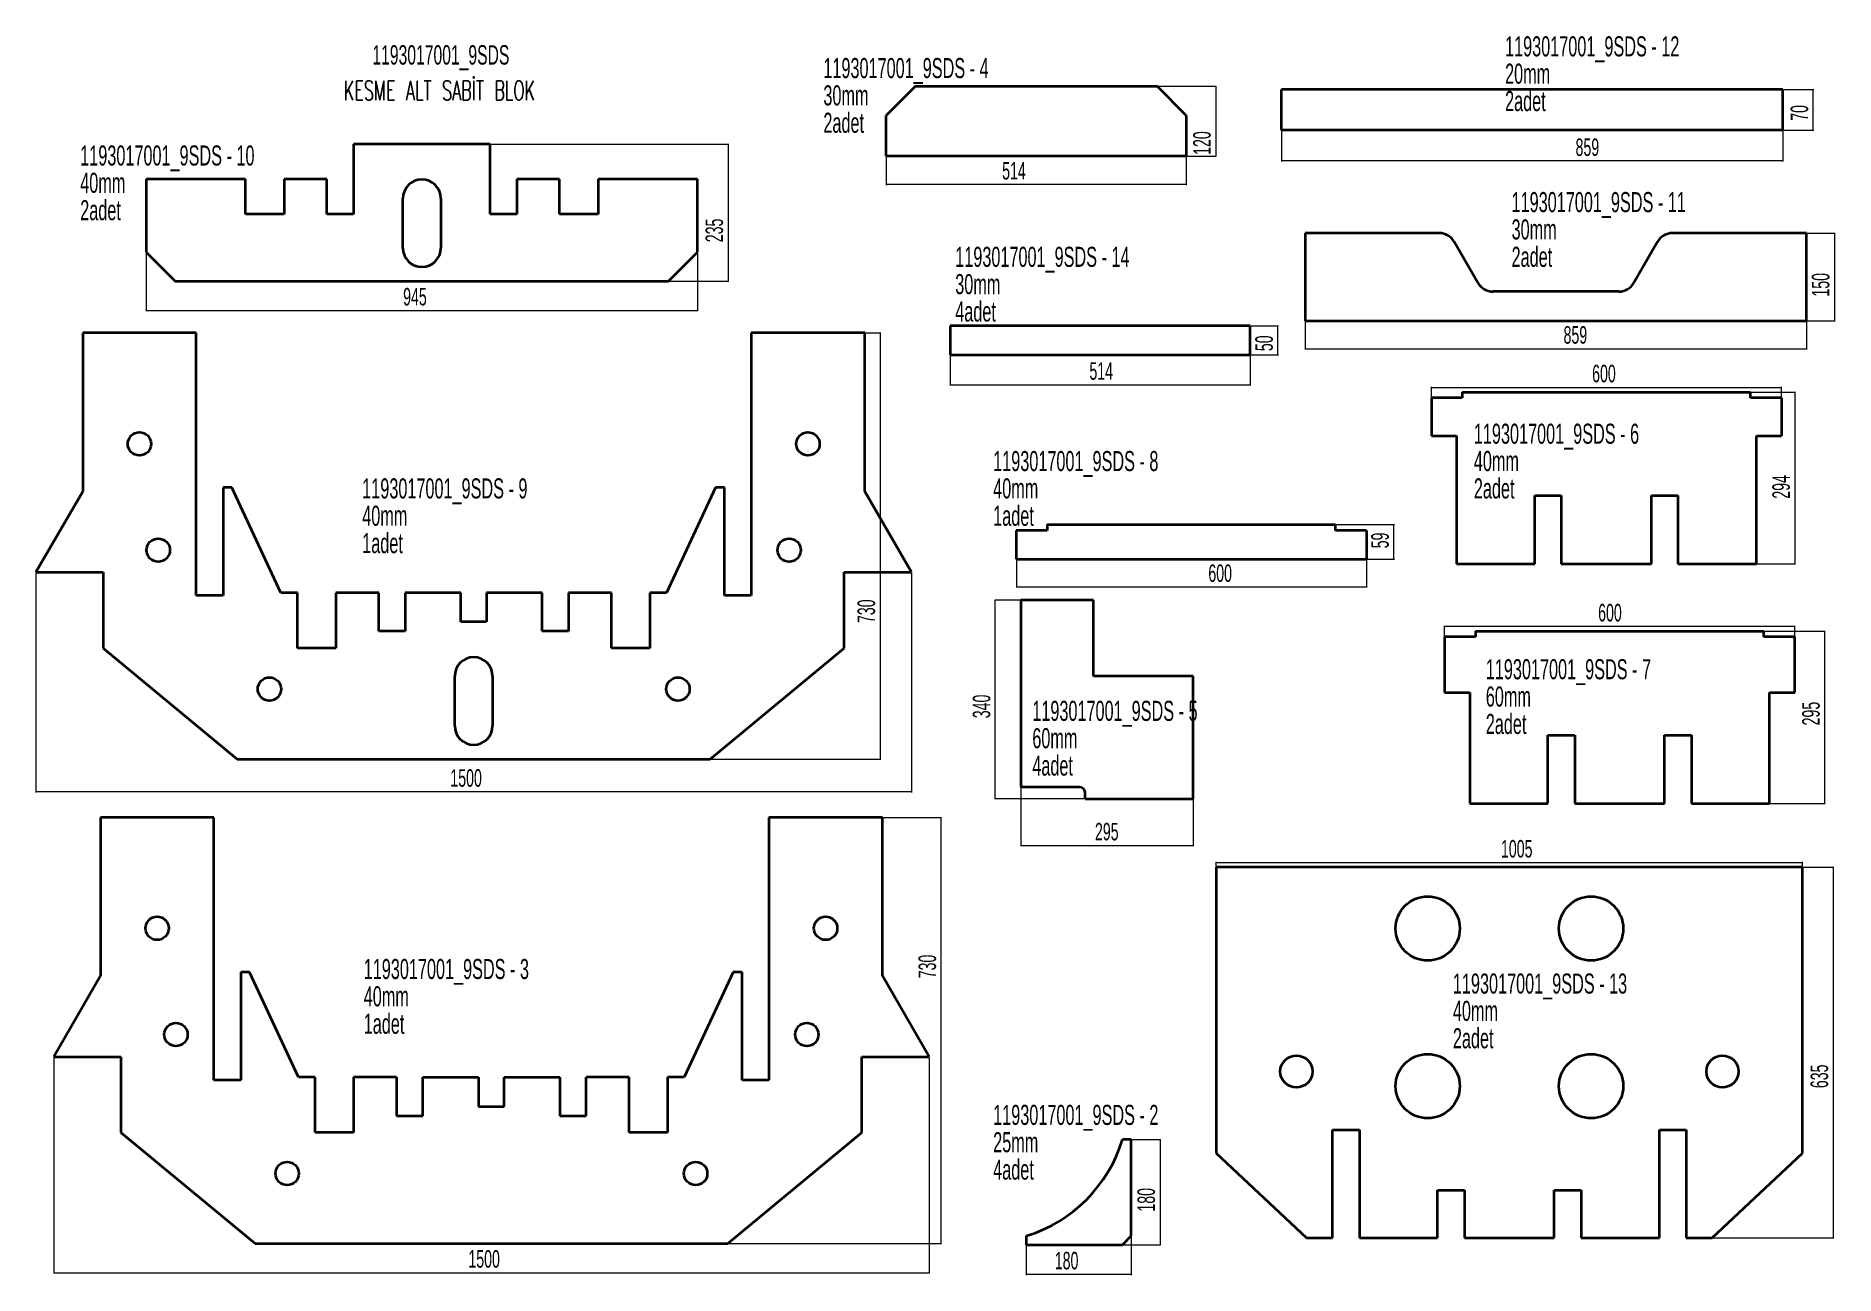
# Model space of a CAD drawing. Header units: millimetres. Extents: x 67 to 3150, y 50 to 2172.
import ezdxf

# ---------------------------------------------------------------- set-up
doc = ezdxf.new("R2010")
doc.units = ezdxf.units.MM
doc.styles.add('SLDTEXTSTYLE0', font='TXT', dxfattribs={"width": 0.605})
doc.styles.add('SLDTEXTSTYLE1', font='TXT', dxfattribs={"width": 0.605, "bigfont": 'bigfont'})
doc.dimstyles.new('SLDDIMSTYLE0', dxfattribs={"dimtxt": 30, "dimasz": 2, "dimexe": 0, "dimexo": 0.0625, "dimgap": 7.5, "dimtad": 1, "dimrnd": 1e-09, "dimzin": 12, "dimdsep": 46, "dimtxsty": 'SLDTEXTSTYLE0', "dimsah": 1, "dimcen": 0.09, "dimadec": 0, "dimazin": 3, "dimtfac": 1, "dimtofl": 0, "dimtmove": 0, "dimatfit": 3, "dimfxl": 1, "dimfrac": 2, "dimtolj": 1, "dimtzin": 12, "dimarcsym": 0})

# ---------------------------------------------------------------- blocks, each defined once
blk = doc.blocks.new('_D')
at = {"color": 7, "linetype": 'Continuous', "lineweight": 0}
for p, q in [((97.5, 422.6), (97.5, 52.6)), ((1597.5, 422.6), (1597.5, 52.6)), ((97.5, 53.6), (1597.5, 53.6))]:
    blk.add_line(p, q, dxfattribs=at)
at = {"color": 7, "linetype": 'Continuous', "lineweight": 18}
for points in [[(97.5, 53.6), (99.5, 53.3), (99.5, 54)], [(1597.5, 53.6), (1595.5, 54), (1595.5, 53.3)]]:
    blk.add_solid(points, dxfattribs=at)
at = {"color": 7, "linetype": 'Continuous', "lineweight": 18, "insert": (808.1, 92.3), "char_height": 30, "attachment_point": 1, "style": 'SLDTEXTSTYLE0'}
blk.add_mtext('1500', dxfattribs=at)
blk = doc.blocks.new('_D_1')
at = {"color": 7, "linetype": 'Continuous', "lineweight": 0}
for p, q in [((1518.5, 833.6), (1619, 833.6)), ((1618, 103.6), (1618, 833.6)), ((1253.5, 103.6), (1619, 103.6))]:
    blk.add_line(p, q, dxfattribs=at)
at = {"color": 7, "linetype": 'Continuous', "lineweight": 18}
for points in [[(1618, 833.6), (1617.7, 831.6), (1618.3, 831.6)], [(1618, 103.6), (1618.3, 105.6), (1617.7, 105.6)]]:
    blk.add_solid(points, dxfattribs=at)
at = {"color": 7, "linetype": 'Continuous', "lineweight": 18, "insert": (1579.4, 558), "char_height": 30, "attachment_point": 1, "rotation": 90, "style": 'SLDTEXTSTYLE0'}
blk.add_mtext('730', dxfattribs=at)
blk = doc.blocks.new('SW_NOTE_0')
at = {"color": 0, "linetype": 'Continuous', "lineweight": 0, "attachment_point": 1, "style": 'SLDTEXTSTYLE0'}
for s, insert, char_height in [('1193017001_9SDS - 3', (0, 44.3), 34.396), ('40mm', (0, -2.5), 34.4), ('1adet', (0, -49.4), 34.4)]:
    blk.add_mtext(s, dxfattribs=dict(at, insert=insert, char_height=char_height))
blk = doc.blocks.new('SW_NOTE_0_1')
at = {"color": 0, "linetype": 'Continuous', "lineweight": 0, "attachment_point": 1, "style": 'SLDTEXTSTYLE0'}
for s, insert, char_height in [('1193017001_9SDS - 13', (0, 44.3), 34.396), ('40mm', (0, -2.5), 34.4), ('2adet', (0, -49.4), 34.4)]:
    blk.add_mtext(s, dxfattribs=dict(at, insert=insert, char_height=char_height))
blk = doc.blocks.new('SW_NOTE_0_2')
at = {"color": 0, "linetype": 'Continuous', "lineweight": 0, "attachment_point": 1, "style": 'SLDTEXTSTYLE0'}
for s, insert, char_height in [('1193017001_9SDS - 9', (0, 44.3), 34.396), ('40mm', (0, -2.5), 34.4), ('1adet', (0, -49.4), 34.4)]:
    blk.add_mtext(s, dxfattribs=dict(at, insert=insert, char_height=char_height))
blk = doc.blocks.new('SW_NOTE_0_3')
at = {"color": 0, "linetype": 'Continuous', "lineweight": 0, "attachment_point": 1, "style": 'SLDTEXTSTYLE0'}
for s, insert, char_height in [('1193017001_9SDS - 7', (0, 44.3), 34.396), ('60mm', (0, -2.5), 34.4), ('2adet', (0, -49.4), 34.4)]:
    blk.add_mtext(s, dxfattribs=dict(at, insert=insert, char_height=char_height))
blk = doc.blocks.new('SW_NOTE_0_4')
at = {"color": 0, "linetype": 'Continuous', "lineweight": 0, "attachment_point": 1, "style": 'SLDTEXTSTYLE0'}
for s, insert, char_height in [('1193017001_9SDS - 6', (0, 44.3), 34.396), ('40mm', (0, -2.5), 34.4), ('2adet', (0, -49.4), 34.4)]:
    blk.add_mtext(s, dxfattribs=dict(at, insert=insert, char_height=char_height))
blk = doc.blocks.new('SW_NOTE_0_5')
at = {"color": 0, "linetype": 'Continuous', "lineweight": 0, "attachment_point": 1, "style": 'SLDTEXTSTYLE0'}
for s, insert, char_height in [('1193017001_9SDS - 5', (0, 44.3), 34.396), ('60mm', (0, -2.5), 34.4), ('4adet', (0, -49.4), 34.4)]:
    blk.add_mtext(s, dxfattribs=dict(at, insert=insert, char_height=char_height))
blk = doc.blocks.new('SW_NOTE_0_6')
at = {"color": 0, "linetype": 'Continuous', "lineweight": 0, "attachment_point": 1, "style": 'SLDTEXTSTYLE0'}
for s, insert, char_height in [('1193017001_9SDS - 10', (0, 44.3), 34.396), ('40mm', (0, -2.5), 34.4), ('2adet', (0, -49.4), 34.4)]:
    blk.add_mtext(s, dxfattribs=dict(at, insert=insert, char_height=char_height))
blk = doc.blocks.new('SW_NOTE_0_7')
at = {"color": 0, "linetype": 'Continuous', "lineweight": 0, "attachment_point": 1, "style": 'SLDTEXTSTYLE0'}
for s, insert, char_height in [('1193017001_9SDS - 4', (0, 44.3), 34.396), ('30mm', (0, -2.5), 34.4), ('2adet', (0, -49.4), 34.4)]:
    blk.add_mtext(s, dxfattribs=dict(at, insert=insert, char_height=char_height))
blk = doc.blocks.new('SW_NOTE_0_8')
at = {"color": 0, "linetype": 'Continuous', "lineweight": 0, "attachment_point": 1, "style": 'SLDTEXTSTYLE0'}
for s, insert, char_height in [('1193017001_9SDS - 8', (0, 44.3), 34.396), ('40mm', (0, -2.5), 34.4), ('1adet', (0, -49.4), 34.4)]:
    blk.add_mtext(s, dxfattribs=dict(at, insert=insert, char_height=char_height))
blk = doc.blocks.new('SW_NOTE_0_9')
at = {"color": 0, "linetype": 'Continuous', "lineweight": 0, "attachment_point": 1, "style": 'SLDTEXTSTYLE0'}
for s, insert, char_height in [('1193017001_9SDS - 11', (0, 44.3), 34.396), ('30mm', (0, -2.5), 34.4), ('2adet', (0, -49.4), 34.4)]:
    blk.add_mtext(s, dxfattribs=dict(at, insert=insert, char_height=char_height))
blk = doc.blocks.new('SW_NOTE_0_10')
at = {"color": 0, "linetype": 'Continuous', "lineweight": 0, "attachment_point": 1, "style": 'SLDTEXTSTYLE0'}
for s, insert, char_height in [('1193017001_9SDS - 12', (0, 44.3), 34.396), ('20mm', (0, -2.5), 34.4), ('2adet', (0, -49.4), 34.4)]:
    blk.add_mtext(s, dxfattribs=dict(at, insert=insert, char_height=char_height))
blk = doc.blocks.new('SW_NOTE_0_11')
at = {"color": 0, "linetype": 'Continuous', "lineweight": 0, "attachment_point": 1, "style": 'SLDTEXTSTYLE0'}
for s, insert, char_height in [('1193017001_9SDS - 2', (0, 44.3), 34.396), ('25mm', (0, -2.5), 34.4), ('4adet', (0, -49.4), 34.4)]:
    blk.add_mtext(s, dxfattribs=dict(at, insert=insert, char_height=char_height))
blk = doc.blocks.new('SW_NOTE_0_12')
at = {"color": 0, "linetype": 'Continuous', "lineweight": 0, "attachment_point": 1, "style": 'SLDTEXTSTYLE0'}
for s, insert, char_height in [('1193017001_9SDS - 14', (0, 44.3), 34.396), ('30mm', (0, -2.5), 34.4), ('4adet', (0, -49.4), 34.4)]:
    blk.add_mtext(s, dxfattribs=dict(at, insert=insert, char_height=char_height))
blk = doc.blocks.new('SW_NOTE_0_13')
at = {"color": 0, "linetype": 'Continuous', "lineweight": 0, "char_height": 33.236, "attachment_point": 2}
for s, insert, style in [('1193017001_9SDS', (220, 42.8), 'SLDTEXTSTYLE0'), ('KESME ALT SABİT BLOK', (217.5, -18.1), 'SLDTEXTSTYLE1')]:
    blk.add_mtext(s, dxfattribs=dict(at, insert=insert, style=style))
blk = doc.blocks.new('_D_2')
at = {"color": 7, "linetype": 'Continuous', "lineweight": 0}
for p, q in [((1488.2, 1663.5), (1514.6, 1663.5)), ((1513.6, 1663.5), (1513.6, 933.5)), ((1223.2, 933.5), (1514.6, 933.5))]:
    blk.add_line(p, q, dxfattribs=at)
at = {"color": 7, "linetype": 'Continuous', "lineweight": 18}
for points in [[(1513.6, 1663.5), (1513.3, 1661.5), (1513.9, 1661.5)], [(1513.6, 933.5), (1513.9, 935.5), (1513.3, 935.5)]]:
    blk.add_solid(points, dxfattribs=at)
at = {"color": 7, "linetype": 'Continuous', "lineweight": 18, "insert": (1474.9, 1166.6), "char_height": 30, "attachment_point": 1, "rotation": 90, "style": 'SLDTEXTSTYLE0'}
blk.add_mtext('730', dxfattribs=at)
blk = doc.blocks.new('_D_3')
at = {"color": 7, "linetype": 'Continuous', "lineweight": 0}
for p, q in [((67.2, 1252.5), (67.2, 876.5)), ((1567.2, 1252.5), (1567.2, 876.5)), ((1567.2, 877.5), (67.2, 877.5))]:
    blk.add_line(p, q, dxfattribs=at)
at = {"color": 7, "linetype": 'Continuous', "lineweight": 18}
for points in [[(67.2, 877.5), (69.2, 877.2), (69.2, 877.9)], [(1567.2, 877.5), (1565.2, 877.9), (1565.2, 877.2)]]:
    blk.add_solid(points, dxfattribs=at)
at = {"color": 7, "linetype": 'Continuous', "lineweight": 18, "insert": (777.2, 916.2), "char_height": 30, "attachment_point": 1, "style": 'SLDTEXTSTYLE0'}
blk.add_mtext('1500', dxfattribs=at)
blk = doc.blocks.new('_D_4')
at = {"color": 7, "linetype": 'Continuous', "lineweight": 0}
for p, q in [((2089.3, 749.3), (2089.3, 757.3)), ((2089.3, 756.3), (3094.3, 756.3)), ((3094.3, 749.3), (3094.3, 757.3))]:
    blk.add_line(p, q, dxfattribs=at)
at = {"color": 7, "linetype": 'Continuous', "lineweight": 18}
for points in [[(2089.3, 756.3), (2091.3, 755.9), (2091.3, 756.6)], [(3094.3, 756.3), (3092.3, 756.6), (3092.3, 755.9)]]:
    blk.add_solid(points, dxfattribs=at)
at = {"color": 7, "linetype": 'Continuous', "lineweight": 18, "insert": (2577.4, 794.9), "char_height": 30, "attachment_point": 1, "style": 'SLDTEXTSTYLE0'}
blk.add_mtext('1005', dxfattribs=at)
blk = doc.blocks.new('_D_5')
at = {"color": 7, "linetype": 'Continuous', "lineweight": 0}
for p, q in [((3095.3, 748.3), (3147.6, 748.3)), ((3146.6, 748.3), (3146.6, 113.3)), ((2940.3, 113.3), (3147.6, 113.3))]:
    blk.add_line(p, q, dxfattribs=at)
at = {"color": 7, "linetype": 'Continuous', "lineweight": 18}
for points in [[(3146.6, 748.3), (3146.3, 746.3), (3146.9, 746.3)], [(3146.6, 113.3), (3146.9, 115.3), (3146.3, 115.3)]]:
    blk.add_solid(points, dxfattribs=at)
at = {"color": 7, "linetype": 'Continuous', "lineweight": 18, "insert": (3107.9, 369.8), "char_height": 30, "attachment_point": 1, "rotation": 90, "style": 'SLDTEXTSTYLE0'}
blk.add_mtext('635', dxfattribs=at)
blk = doc.blocks.new('_D_6')
at = {"color": 7, "linetype": 'Continuous', "lineweight": 0}
for p, q in [((255.9, 1801.1), (255.9, 1701.1)), ((1200.9, 1801.1), (1200.9, 1701.1)), ((255.9, 1702.1), (1200.9, 1702.1))]:
    blk.add_line(p, q, dxfattribs=at)
at = {"color": 7, "linetype": 'Continuous', "lineweight": 18}
for points in [[(255.9, 1702.1), (257.9, 1701.7), (257.9, 1702.4)], [(1200.9, 1702.1), (1198.9, 1702.4), (1198.9, 1701.7)]]:
    blk.add_solid(points, dxfattribs=at)
at = {"color": 7, "linetype": 'Continuous', "lineweight": 18, "insert": (696.3, 1740.7), "char_height": 30, "attachment_point": 1, "style": 'SLDTEXTSTYLE0'}
blk.add_mtext('945', dxfattribs=at)
blk = doc.blocks.new('_D_7')
at = {"color": 7, "linetype": 'Continuous', "lineweight": 0}
for p, q in [((846.4, 1987.1), (1254.1, 1987.1)), ((1253.1, 1987.1), (1253.1, 1752.1)), ((1151.9, 1752.1), (1254.1, 1752.1))]:
    blk.add_line(p, q, dxfattribs=at)
at = {"color": 7, "linetype": 'Continuous', "lineweight": 18}
for points in [[(1253.1, 1987.1), (1252.8, 1985.1), (1253.4, 1985.1)], [(1253.1, 1752.1), (1253.4, 1754.1), (1252.8, 1754.1)]]:
    blk.add_solid(points, dxfattribs=at)
at = {"color": 7, "linetype": 'Continuous', "lineweight": 18, "insert": (1214.4, 1819), "char_height": 30, "attachment_point": 1, "rotation": 90, "style": 'SLDTEXTSTYLE0'}
blk.add_mtext('235', dxfattribs=at)
blk = doc.blocks.new('_D_8')
at = {"color": 7, "linetype": 'Continuous', "lineweight": 0}
for p, q in [((3028.8, 1152.7), (3133.1, 1152.7)), ((3132.1, 857.7), (3132.1, 1152.7)), ((3038.8, 857.7), (3133.1, 857.7))]:
    blk.add_line(p, q, dxfattribs=at)
at = {"color": 7, "linetype": 'Continuous', "lineweight": 18}
for points in [[(3132.1, 1152.7), (3131.8, 1150.7), (3132.5, 1150.7)], [(3132.1, 857.7), (3132.5, 859.7), (3131.8, 859.7)]]:
    blk.add_solid(points, dxfattribs=at)
at = {"color": 7, "linetype": 'Continuous', "lineweight": 18, "insert": (3093.5, 991.2), "char_height": 30, "attachment_point": 1, "rotation": 90, "style": 'SLDTEXTSTYLE0'}
blk.add_mtext('295', dxfattribs=at)
blk = doc.blocks.new('_D_9')
at = {"color": 7, "linetype": 'Continuous', "lineweight": 0}
for p, q in [((2480.8, 1143.7), (2480.8, 1161.7)), ((3080.8, 1160.7), (2480.8, 1160.7)), ((3080.8, 1143.7), (3080.8, 1161.7))]:
    blk.add_line(p, q, dxfattribs=at)
at = {"color": 7, "linetype": 'Continuous', "lineweight": 18}
for points in [[(2480.8, 1160.7), (2482.8, 1160.4), (2482.8, 1161.1)], [(3080.8, 1160.7), (3078.8, 1161.1), (3078.8, 1160.4)]]:
    blk.add_solid(points, dxfattribs=at)
at = {"color": 7, "linetype": 'Continuous', "lineweight": 18, "insert": (2743.9, 1199.4), "char_height": 30, "attachment_point": 1, "style": 'SLDTEXTSTYLE0'}
blk.add_mtext('600', dxfattribs=at)
blk = doc.blocks.new('_D_10')
at = {"color": 7, "linetype": 'Continuous', "lineweight": 0}
for p, q in [((2458.1, 1553.3), (2458.1, 1571.3)), ((2458.1, 1570.3), (3058.1, 1570.3)), ((3058.1, 1553.3), (3058.1, 1571.3))]:
    blk.add_line(p, q, dxfattribs=at)
at = {"color": 7, "linetype": 'Continuous', "lineweight": 18}
for points in [[(2458.1, 1570.3), (2460.1, 1570), (2460.1, 1570.6)], [(3058.1, 1570.3), (3056.1, 1570.6), (3056.1, 1570)]]:
    blk.add_solid(points, dxfattribs=at)
at = {"color": 7, "linetype": 'Continuous', "lineweight": 18, "insert": (2733.6, 1609), "char_height": 30, "attachment_point": 1, "style": 'SLDTEXTSTYLE0'}
blk.add_mtext('600', dxfattribs=at)
blk = doc.blocks.new('_D_11')
at = {"color": 7, "linetype": 'Continuous', "lineweight": 0}
for p, q in [((3006.1, 1562.3), (3082, 1562.3)), ((3081, 1562.3), (3081, 1268.3)), ((3016.1, 1268.3), (3082, 1268.3))]:
    blk.add_line(p, q, dxfattribs=at)
at = {"color": 7, "linetype": 'Continuous', "lineweight": 18}
for points in [[(3081, 1562.3), (3080.7, 1560.3), (3081.4, 1560.3)], [(3081, 1268.3), (3081.4, 1270.3), (3080.7, 1270.3)]]:
    blk.add_solid(points, dxfattribs=at)
at = {"color": 7, "linetype": 'Continuous', "lineweight": 18, "insert": (3042.4, 1379.6), "char_height": 30, "attachment_point": 1, "rotation": 90, "style": 'SLDTEXTSTYLE0'}
blk.add_mtext('294', dxfattribs=at)
blk = doc.blocks.new('_D_12')
at = {"color": 7, "linetype": 'Continuous', "lineweight": 0}
for p, q in [((1754.9, 884.6), (1754.9, 784.6)), ((2049.9, 864.6), (2049.9, 784.6)), ((1754.9, 785.6), (2049.9, 785.6))]:
    blk.add_line(p, q, dxfattribs=at)
at = {"color": 7, "linetype": 'Continuous', "lineweight": 18}
for points in [[(1754.9, 785.6), (1756.9, 785.3), (1756.9, 785.9)], [(2049.9, 785.6), (2047.9, 785.9), (2047.9, 785.3)]]:
    blk.add_solid(points, dxfattribs=at)
at = {"color": 7, "linetype": 'Continuous', "lineweight": 18, "insert": (1881.7, 824.3), "char_height": 30, "attachment_point": 1, "style": 'SLDTEXTSTYLE0'}
blk.add_mtext('295', dxfattribs=at)
blk = doc.blocks.new('_D_13')
at = {"color": 7, "linetype": 'Continuous', "lineweight": 0}
for p, q in [((1753.9, 1205.6), (1709.9, 1205.6)), ((1710.9, 865.6), (1710.9, 1205.6)), ((1863.9, 865.6), (1709.9, 865.6))]:
    blk.add_line(p, q, dxfattribs=at)
at = {"color": 7, "linetype": 'Continuous', "lineweight": 18}
for points in [[(1710.9, 1205.6), (1710.6, 1203.6), (1711.3, 1203.6)], [(1710.9, 865.6), (1711.3, 867.6), (1710.6, 867.6)]]:
    blk.add_solid(points, dxfattribs=at)
at = {"color": 7, "linetype": 'Continuous', "lineweight": 18, "insert": (1672.3, 1003.5), "char_height": 30, "attachment_point": 1, "rotation": 90, "style": 'SLDTEXTSTYLE0'}
blk.add_mtext('340', dxfattribs=at)
blk = doc.blocks.new('_D_14')
at = {"color": 7, "linetype": 'Continuous', "lineweight": 0}
for p, q in [((1524.2, 1965.3), (1524.2, 1916.8)), ((2038.2, 1965.3), (2038.2, 1916.8)), ((2038.2, 1917.8), (1524.2, 1917.8))]:
    blk.add_line(p, q, dxfattribs=at)
at = {"color": 7, "linetype": 'Continuous', "lineweight": 18}
for points in [[(1524.2, 1917.8), (1526.2, 1917.5), (1526.2, 1918.1)], [(2038.2, 1917.8), (2036.2, 1918.1), (2036.2, 1917.5)]]:
    blk.add_solid(points, dxfattribs=at)
at = {"color": 7, "linetype": 'Continuous', "lineweight": 18, "insert": (1722.7, 1956.5), "char_height": 30, "attachment_point": 1, "style": 'SLDTEXTSTYLE0'}
blk.add_mtext('514', dxfattribs=at)
blk = doc.blocks.new('_D_15')
at = {"color": 7, "linetype": 'Continuous', "lineweight": 0}
for p, q in [((1989.2, 2086.3), (2089.6, 2086.3)), ((2088.6, 2086.3), (2088.6, 1966.3)), ((2039.2, 1966.3), (2089.6, 1966.3))]:
    blk.add_line(p, q, dxfattribs=at)
at = {"color": 7, "linetype": 'Continuous', "lineweight": 18}
for points in [[(2088.6, 2086.3), (2088.3, 2084.3), (2089, 2084.3)], [(2088.6, 1966.3), (2089, 1968.3), (2088.3, 1968.3)]]:
    blk.add_solid(points, dxfattribs=at)
at = {"color": 7, "linetype": 'Continuous', "lineweight": 18, "insert": (2050, 1968.6), "char_height": 30, "attachment_point": 1, "rotation": 90, "style": 'SLDTEXTSTYLE0'}
blk.add_mtext('120', dxfattribs=at)
blk = doc.blocks.new('_D_16')
at = {"color": 7, "linetype": 'Continuous', "lineweight": 0}
for p, q in [((2295, 1335.3), (2394.8, 1335.3)), ((2393.8, 1276.3), (2393.8, 1335.3)), ((2348, 1276.3), (2394.8, 1276.3))]:
    blk.add_line(p, q, dxfattribs=at)
at = {"color": 7, "linetype": 'Continuous', "lineweight": 18}
for points in [[(2393.8, 1335.3), (2393.4, 1333.3), (2394.1, 1333.3)], [(2393.8, 1276.3), (2394.1, 1278.3), (2393.4, 1278.3)]]:
    blk.add_solid(points, dxfattribs=at)
at = {"color": 7, "linetype": 'Continuous', "lineweight": 18, "insert": (2355.1, 1294.6), "char_height": 30, "attachment_point": 1, "rotation": 90, "style": 'SLDTEXTSTYLE0'}
blk.add_mtext('59', dxfattribs=at)
blk = doc.blocks.new('_D_17')
at = {"color": 7, "linetype": 'Continuous', "lineweight": 0}
for p, q in [((1747, 1275.3), (1747, 1227.4)), ((2347, 1275.3), (2347, 1227.4)), ((1747, 1228.4), (2347, 1228.4))]:
    blk.add_line(p, q, dxfattribs=at)
at = {"color": 7, "linetype": 'Continuous', "lineweight": 18}
for points in [[(1747, 1228.4), (1749, 1228), (1749, 1228.7)], [(2347, 1228.4), (2345, 1228.7), (2345, 1228)]]:
    blk.add_solid(points, dxfattribs=at)
at = {"color": 7, "linetype": 'Continuous', "lineweight": 18, "insert": (2076, 1267), "char_height": 30, "attachment_point": 1, "style": 'SLDTEXTSTYLE0'}
blk.add_mtext('600', dxfattribs=at)
blk = doc.blocks.new('_D_18')
at = {"color": 7, "linetype": 'Continuous', "lineweight": 0}
for p, q in [((3102, 1834.5), (3149.8, 1834.5)), ((3148.8, 1834.5), (3148.8, 1684.5)), ((3102, 1684.5), (3149.8, 1684.5))]:
    blk.add_line(p, q, dxfattribs=at)
at = {"color": 7, "linetype": 'Continuous', "lineweight": 18}
for points in [[(3148.8, 1834.5), (3148.5, 1832.5), (3149.1, 1832.5)], [(3148.8, 1684.5), (3149.1, 1686.5), (3148.5, 1686.5)]]:
    blk.add_solid(points, dxfattribs=at)
at = {"color": 7, "linetype": 'Continuous', "lineweight": 18, "insert": (3110.1, 1725.8), "char_height": 30, "attachment_point": 1, "rotation": 90, "style": 'SLDTEXTSTYLE0'}
blk.add_mtext('150', dxfattribs=at)
blk = doc.blocks.new('_D_19')
at = {"color": 7, "linetype": 'Continuous', "lineweight": 0}
for p, q in [((2242, 1683.5), (2242, 1635.5)), ((3101, 1683.5), (3101, 1635.5)), ((2242, 1636.5), (3101, 1636.5))]:
    blk.add_line(p, q, dxfattribs=at)
at = {"color": 7, "linetype": 'Continuous', "lineweight": 18}
for points in [[(2242, 1636.5), (2244, 1636.2), (2244, 1636.9)], [(3101, 1636.5), (3099, 1636.9), (3099, 1636.2)]]:
    blk.add_solid(points, dxfattribs=at)
at = {"color": 7, "linetype": 'Continuous', "lineweight": 18, "insert": (2684.6, 1675.2), "char_height": 30, "attachment_point": 1, "style": 'SLDTEXTSTYLE0'}
blk.add_mtext('859', dxfattribs=at)
blk = doc.blocks.new('_D_20')
at = {"color": 7, "linetype": 'Continuous', "lineweight": 0}
for p, q in [((2201.4, 2009.8), (2201.4, 1957.2)), ((3060.4, 2009.8), (3060.4, 1957.2)), ((3060.4, 1958.2), (2201.4, 1958.2))]:
    blk.add_line(p, q, dxfattribs=at)
at = {"color": 7, "linetype": 'Continuous', "lineweight": 18}
for points in [[(2201.4, 1958.2), (2203.4, 1957.8), (2203.4, 1958.5)], [(3060.4, 1958.2), (3058.4, 1958.5), (3058.4, 1957.8)]]:
    blk.add_solid(points, dxfattribs=at)
at = {"color": 7, "linetype": 'Continuous', "lineweight": 18, "insert": (2705.2, 1996.8), "char_height": 30, "attachment_point": 1, "style": 'SLDTEXTSTYLE0'}
blk.add_mtext('859', dxfattribs=at)
blk = doc.blocks.new('_D_21')
at = {"color": 7, "linetype": 'Continuous', "lineweight": 0}
for p, q in [((3061.4, 2080.8), (3113.4, 2080.8)), ((3112.4, 2010.8), (3112.4, 2080.8)), ((3061.4, 2010.8), (3113.4, 2010.8))]:
    blk.add_line(p, q, dxfattribs=at)
at = {"color": 7, "linetype": 'Continuous', "lineweight": 18}
for points in [[(3112.4, 2080.8), (3112.1, 2078.8), (3112.7, 2078.8)], [(3112.4, 2010.8), (3112.7, 2012.8), (3112.1, 2012.8)]]:
    blk.add_solid(points, dxfattribs=at)
at = {"color": 7, "linetype": 'Continuous', "lineweight": 18, "insert": (3073.7, 2027), "char_height": 30, "attachment_point": 1, "rotation": 90, "style": 'SLDTEXTSTYLE0'}
blk.add_mtext('70', dxfattribs=at)
blk = doc.blocks.new('_D_22')
at = {"color": 7, "linetype": 'Continuous', "lineweight": 0}
for p, q in [((1945, 281.6), (1994.2, 281.6)), ((1993.2, 281.6), (1993.2, 101.6)), ((1930, 101.6), (1994.2, 101.6))]:
    blk.add_line(p, q, dxfattribs=at)
at = {"color": 7, "linetype": 'Continuous', "lineweight": 18}
for points in [[(1993.2, 281.6), (1992.9, 279.6), (1993.5, 279.6)], [(1993.2, 101.6), (1993.5, 103.6), (1992.9, 103.6)]]:
    blk.add_solid(points, dxfattribs=at)
at = {"color": 7, "linetype": 'Continuous', "lineweight": 18, "insert": (1954.5, 158.3), "char_height": 30, "attachment_point": 1, "rotation": 90, "style": 'SLDTEXTSTYLE0'}
blk.add_mtext('180', dxfattribs=at)
blk = doc.blocks.new('_D_23')
at = {"color": 7, "linetype": 'Continuous', "lineweight": 0}
for p, q in [((1764, 100.6), (1764, 49.7)), ((1944, 115.6), (1944, 49.7)), ((1944, 50.7), (1764, 50.7))]:
    blk.add_line(p, q, dxfattribs=at)
at = {"color": 7, "linetype": 'Continuous', "lineweight": 18}
for points in [[(1764, 50.7), (1766, 50.4), (1766, 51)], [(1944, 50.7), (1942, 51), (1942, 50.4)]]:
    blk.add_solid(points, dxfattribs=at)
at = {"color": 7, "linetype": 'Continuous', "lineweight": 18, "insert": (1812.9, 89.4), "char_height": 30, "attachment_point": 1, "style": 'SLDTEXTSTYLE0'}
blk.add_mtext('180', dxfattribs=at)
blk = doc.blocks.new('_D_24')
at = {"color": 7, "linetype": 'Continuous', "lineweight": 0}
for p, q in [((1633.7, 1624.8), (1633.7, 1573.8)), ((2147.7, 1624.8), (2147.7, 1573.8)), ((1633.7, 1574.8), (2147.7, 1574.8))]:
    blk.add_line(p, q, dxfattribs=at)
at = {"color": 7, "linetype": 'Continuous', "lineweight": 18}
for points in [[(1633.7, 1574.8), (1635.7, 1574.4), (1635.7, 1575.1)], [(2147.7, 1574.8), (2145.7, 1575.1), (2145.7, 1574.4)]]:
    blk.add_solid(points, dxfattribs=at)
at = {"color": 7, "linetype": 'Continuous', "lineweight": 18, "insert": (1872.2, 1613.4), "char_height": 30, "attachment_point": 1, "style": 'SLDTEXTSTYLE0'}
blk.add_mtext('514', dxfattribs=at)
blk = doc.blocks.new('_D_25')
at = {"color": 7, "linetype": 'Continuous', "lineweight": 0}
for p, q in [((2148.7, 1675.8), (2196.2, 1675.8)), ((2195.2, 1625.8), (2195.2, 1675.8)), ((2148.7, 1625.8), (2196.2, 1625.8))]:
    blk.add_line(p, q, dxfattribs=at)
at = {"color": 7, "linetype": 'Continuous', "lineweight": 18}
for points in [[(2195.2, 1675.8), (2194.9, 1673.8), (2195.5, 1673.8)], [(2195.2, 1625.8), (2195.5, 1627.8), (2194.9, 1627.8)]]:
    blk.add_solid(points, dxfattribs=at)
at = {"color": 7, "linetype": 'Continuous', "lineweight": 18, "insert": (2156.5, 1632.4), "char_height": 30, "attachment_point": 1, "rotation": 90, "style": 'SLDTEXTSTYLE0'}
blk.add_mtext('50', dxfattribs=at)

msp = doc.modelspace()

# ---------------------------------------------------------------- linework, layer by layer
at = {"color": 7, "linetype": 'Continuous', "lineweight": 35}
for p, q in [((1574.226, 2086.329), (1524.226, 2036.329)), ((1574.226, 2086.329), (1988.226, 2086.329)), ((2038.226, 2036.329), (1988.226, 2086.329)), ((3060.385, 2080.782), (2201.385, 2080.782)), ((2201.385, 2010.782), (2201.385, 2080.782)), ((3060.385, 2010.782), (3060.385, 2080.782)), ((1524.226, 1966.329), (1524.226, 2036.329)), ((2038.226, 2036.329), (2038.226, 1966.329)), ((3060.385, 2010.782), (2201.385, 2010.782)), ((611.38, 1987.069), (611.38, 1867.069)), ((845.38, 1987.069), (611.38, 1987.069)), ((845.38, 1867.069), (845.38, 1987.069)), ((2038.226, 1966.329), (1524.226, 1966.329)), ((255.88, 1927.069), (255.88, 1802.069)), ((426.38, 1927.069), (255.88, 1927.069)), ((426.38, 1867.069), (426.38, 1927.069)), ((492.38, 1927.069), (492.38, 1867.069)), ((565.38, 1927.069), (492.38, 1927.069)), ((565.38, 1867.069), (565.38, 1927.069)), ((891.38, 1927.069), (891.38, 1867.069)), ((964.38, 1927.069), (891.38, 1927.069)), ((964.38, 1867.069), (964.38, 1927.069)), ((1200.88, 1927.069), (1030.38, 1927.069)), ((1030.38, 1927.069), (1030.38, 1867.069)), ((1200.88, 1802.069), (1200.88, 1927.069)), ((695.88, 1809.069), (695.88, 1894.069)), ((760.88, 1894.069), (760.88, 1809.069)), ((492.38, 1867.069), (426.38, 1867.069)), ((611.38, 1867.069), (565.38, 1867.069)), ((891.38, 1867.069), (845.38, 1867.069)), ((1030.38, 1867.069), (964.38, 1867.069)), ((2471.428, 1834.538), (2241.984, 1834.538)), ((2241.984, 1834.538), (2241.984, 1684.538)), ((2537.823, 1749.538), (2497.409, 1819.538)), ((2845.558, 1819.538), (2805.144, 1749.538)), ((3100.984, 1834.538), (2871.539, 1834.538)), ((3100.984, 1684.538), (3100.984, 1834.538)), ((255.88, 1802.069), (305.88, 1752.069)), ((1150.88, 1752.069), (1200.88, 1802.069)), ((305.88, 1752.069), (1150.88, 1752.069)), ((2779.163, 1734.538), (2563.804, 1734.538)), ((2147.666, 1675.823), (1633.666, 1675.823)), ((1633.666, 1675.823), (1633.666, 1625.823)), ((2147.666, 1625.823), (2147.666, 1675.823)), ((2241.984, 1684.538), (3100.984, 1684.538)), ((147.187, 1663.53), (147.187, 1392.094)), ((341.687, 1663.53), (147.187, 1663.53)), ((341.687, 1213.53), (341.687, 1663.53)), ((1292.687, 1663.53), (1292.687, 1213.53)), ((1487.187, 1663.53), (1292.687, 1663.53)), ((1487.187, 1392.094), (1487.187, 1663.53)), ((1633.666, 1625.823), (2147.666, 1625.823)), ((2458.085, 1552.322), (2458.085, 1487.322)), ((2511.085, 1552.322), (2458.085, 1552.322)), ((2511.085, 1562.322), (2511.085, 1552.322)), ((2511.085, 1562.322), (3005.085, 1562.322)), ((3005.085, 1552.322), (3005.085, 1562.322)), ((3058.085, 1552.322), (3005.085, 1552.322)), ((3058.085, 1552.322), (3058.085, 1487.322)), ((2458.085, 1487.322), (2501.085, 1487.322)), ((2501.085, 1487.322), (2501.085, 1268.322)), ((3015.085, 1268.322), (3015.085, 1487.322)), ((3015.085, 1487.322), (3058.085, 1487.322)), ((147.187, 1392.094), (67.187, 1253.53)), ((387.687, 1398.53), (387.687, 1213.53)), ((402.687, 1398.53), (387.687, 1398.53)), ((486.623, 1218.53), (402.687, 1398.53)), ((1231.687, 1398.53), (1147.752, 1218.53)), ((1246.687, 1398.53), (1231.687, 1398.53)), ((1246.687, 1213.53), (1246.687, 1398.53)), ((1567.187, 1253.53), (1487.187, 1392.094)), ((2635.585, 1385.322), (2680.585, 1385.322)), ((2635.585, 1268.322), (2635.585, 1385.322)), ((2680.585, 1385.322), (2680.585, 1268.322)), ((2835.585, 1385.322), (2880.585, 1385.322)), ((2835.585, 1268.322), (2835.585, 1385.322)), ((2880.585, 1385.322), (2880.585, 1268.322)), ((1799.969, 1335.279), (1799.969, 1325.279)), ((1799.969, 1335.279), (2293.969, 1335.279)), ((2293.969, 1325.279), (2293.969, 1335.279)), ((1746.969, 1325.279), (1746.969, 1276.279)), ((1799.969, 1325.279), (1746.969, 1325.279)), ((2346.969, 1325.279), (2293.969, 1325.279)), ((2346.969, 1325.279), (2346.969, 1276.279)), ((1746.969, 1276.279), (2346.969, 1276.279)), ((2501.085, 1268.322), (2635.585, 1268.322)), ((2680.585, 1268.322), (2835.585, 1268.322)), ((2880.585, 1268.322), (3015.085, 1268.322)), ((67.187, 1253.53), (182.187, 1253.53)), ((182.187, 1253.53), (182.187, 1123.53)), ((1452.187, 1123.53), (1452.187, 1253.53)), ((1452.187, 1253.53), (1567.187, 1253.53)), ((387.687, 1213.53), (341.687, 1213.53)), ((515.187, 1218.53), (486.623, 1218.53)), ((515.187, 1123.53), (515.187, 1218.53)), ((581.187, 1218.53), (581.187, 1123.53)), ((654.687, 1218.53), (581.187, 1218.53)), ((654.687, 1152.53), (654.687, 1218.53)), ((699.687, 1218.53), (699.687, 1152.53)), ((795.187, 1218.53), (699.687, 1218.53)), ((795.187, 1168.53), (795.187, 1218.53)), ((934.687, 1218.53), (839.187, 1218.53)), ((839.187, 1218.53), (839.187, 1168.53)), ((934.687, 1152.53), (934.687, 1218.53)), ((979.687, 1218.53), (979.687, 1152.53)), ((1053.187, 1218.53), (979.687, 1218.53)), ((1053.187, 1123.53), (1053.187, 1218.53)), ((1119.187, 1218.53), (1119.187, 1123.53)), ((1147.752, 1218.53), (1119.187, 1218.53)), ((1292.687, 1213.53), (1246.687, 1213.53)), ((1754.946, 1205.611), (1754.946, 885.611)), ((1879.446, 1205.611), (1754.946, 1205.611)), ((1879.446, 1075.611), (1879.446, 1205.611)), ((699.687, 1152.53), (654.687, 1152.53)), ((839.187, 1168.53), (795.187, 1168.53)), ((979.687, 1152.53), (934.687, 1152.53)), ((2480.784, 1142.736), (2480.784, 1047.736)), ((2533.784, 1142.736), (2480.784, 1142.736)), ((2533.784, 1152.736), (3027.784, 1152.736)), ((2533.784, 1152.736), (2533.784, 1142.736)), ((3027.784, 1142.736), (3027.784, 1152.736)), ((3080.784, 1142.736), (3027.784, 1142.736)), ((3080.784, 1047.736), (3080.784, 1142.736)), ((182.187, 1123.53), (412.187, 933.53)), ((581.187, 1123.53), (515.187, 1123.53)), ((1119.187, 1123.53), (1053.187, 1123.53)), ((1222.187, 933.53), (1452.187, 1123.53)), ((784.687, 990.53), (784.687, 1075.53)), ((849.687, 1075.53), (849.687, 990.53)), ((2049.946, 1075.611), (1879.446, 1075.611)), ((2049.946, 865.611), (2049.946, 1075.611)), ((2480.784, 1047.736), (2523.784, 1047.736)), ((2523.784, 1047.736), (2523.784, 857.736)), ((3037.784, 1047.736), (3080.784, 1047.736)), ((3037.784, 857.736), (3037.784, 1047.736)), ((2657.784, 974.736), (2703.784, 974.736)), ((2657.784, 857.736), (2657.784, 974.736)), ((2703.784, 974.736), (2703.784, 857.736)), ((2857.784, 974.736), (2903.784, 974.736)), ((2857.784, 857.736), (2857.784, 974.736)), ((2903.784, 974.736), (2903.784, 857.736)), ((412.187, 933.53), (1222.187, 933.53)), ((1854.946, 885.611), (1754.946, 885.611)), ((1864.946, 865.611), (1864.946, 875.611)), ((1864.946, 865.611), (2049.946, 865.611)), ((177.523, 833.646), (177.523, 562.21)), ((372.023, 833.646), (177.523, 833.646)), ((372.023, 383.646), (372.023, 833.646)), ((1323.023, 833.646), (1323.023, 383.646)), ((1517.523, 833.646), (1323.023, 833.646)), ((1517.523, 562.21), (1517.523, 833.646)), ((2523.784, 857.736), (2657.784, 857.736)), ((2703.784, 857.736), (2857.784, 857.736)), ((2903.784, 857.736), (3037.784, 857.736)), ((2089.326, 748.27), (2089.326, 258.27)), ((3094.326, 748.27), (2089.326, 748.27)), ((3094.326, 258.27), (3094.326, 748.27)), ((177.523, 562.21), (97.523, 423.646)), ((418.023, 568.646), (418.023, 383.646)), ((433.023, 568.646), (418.023, 568.646)), ((516.958, 388.646), (433.023, 568.646)), ((1262.023, 568.646), (1178.087, 388.646)), ((1277.023, 568.646), (1262.023, 568.646)), ((1277.023, 383.646), (1277.023, 568.646)), ((1597.523, 423.646), (1517.523, 562.21)), ((97.523, 423.646), (212.523, 423.646)), ((212.523, 423.646), (212.523, 293.646)), ((1482.523, 423.646), (1597.523, 423.646)), ((1482.523, 293.646), (1482.523, 423.646)), ((418.023, 383.646), (372.023, 383.646)), ((545.523, 388.646), (516.958, 388.646)), ((545.523, 293.646), (545.523, 388.646)), ((611.523, 388.646), (611.523, 293.646)), ((685.023, 388.646), (611.523, 388.646)), ((685.023, 388.646), (685.023, 322.646)), ((730.023, 322.646), (730.023, 388.646)), ((730.023, 388.646), (825.523, 388.646)), ((825.523, 388.646), (825.523, 338.646)), ((869.523, 338.646), (869.523, 388.646)), ((869.523, 388.646), (965.023, 388.646)), ((965.023, 388.646), (965.023, 322.646)), ((1083.523, 388.646), (1010.023, 388.646)), ((1010.023, 322.646), (1010.023, 388.646)), ((1083.523, 293.646), (1083.523, 388.646)), ((1149.523, 388.646), (1149.523, 293.646)), ((1178.087, 388.646), (1149.523, 388.646)), ((1323.023, 383.646), (1277.023, 383.646)), ((685.023, 322.646), (730.023, 322.646)), ((825.523, 338.646), (869.523, 338.646)), ((965.023, 322.646), (1010.023, 322.646)), ((212.523, 293.646), (442.523, 103.646)), ((611.523, 293.646), (545.523, 293.646)), ((1149.523, 293.646), (1083.523, 293.646)), ((1252.523, 103.646), (1482.523, 293.646)), ((1944.01, 281.639), (1929.01, 281.639)), ((1944.01, 116.639), (1944.01, 281.639)), ((2288.826, 298.27), (2334.826, 298.27)), ((2288.826, 113.27), (2288.826, 298.27)), ((2334.826, 298.27), (2334.826, 113.27)), ((2848.826, 298.27), (2894.826, 298.27)), ((2848.826, 113.27), (2848.826, 298.27)), ((2894.826, 298.27), (2894.826, 113.27)), ((2089.326, 258.27), (2244.326, 113.27)), ((2939.326, 113.27), (3094.326, 258.27)), ((2468.826, 195.27), (2514.826, 195.27)), ((2468.826, 113.27), (2468.826, 195.27)), ((2514.826, 195.27), (2514.826, 113.27)), ((2668.826, 195.27), (2714.826, 195.27)), ((2668.826, 113.27), (2668.826, 195.27)), ((2714.826, 195.27), (2714.826, 113.27)), ((442.523, 103.646), (1252.523, 103.646)), ((1764.01, 116.639), (1764.01, 101.639)), ((1764.01, 101.639), (1929.01, 101.639)), ((1929.01, 101.639), (1944.01, 116.639)), ((2244.326, 113.27), (2288.826, 113.27)), ((2334.826, 113.27), (2468.826, 113.27)), ((2514.826, 113.27), (2668.826, 113.27)), ((2714.826, 113.27), (2848.826, 113.27)), ((2894.826, 113.27), (2939.326, 113.27))]:
    msp.add_line(p, q, dxfattribs=at)
for centre, radius in [((244.437, 1473.53), 20), ((1389.937, 1473.53), 20), ((276.687, 1291.53), 20), ((1357.687, 1291.53), 20), ((467.187, 1053.53), 20), ((1167.187, 1053.53), 20), ((2451.826, 643.27), 55), ((2731.826, 643.27), 55), ((274.773, 643.646), 20), ((1420.273, 643.646), 20), ((307.023, 461.646), 20), ((1388.023, 461.646), 20), ((2226.826, 398.27), 27.5), ((2451.826, 373.27), 55), ((2731.826, 373.27), 55), ((2956.826, 398.27), 27.5), ((497.523, 223.646), 20), ((1197.523, 223.646), 20)]:
    msp.add_circle(centre, radius, dxfattribs=at)
for centre, radius, start, end in [((728.38, 1894.069), 32.5, 0, 180), ((2471.428, 1804.538), 30, 30, 90), ((2871.539, 1804.538), 30, 90, 150), ((728.38, 1809.069), 32.5, 180, 0), ((2563.804, 1764.538), 30, 210, 270), ((2779.163, 1764.538), 30, 270, 330), ((817.187, 1075.53), 32.5, 0, 180), ((817.187, 990.53), 32.5, 180, 0), ((1854.946, 875.611), 10, 0, 90), ((1690.165, 355.484), 250, 287.180318, 342.819682)]:
    msp.add_arc(centre, radius, start, end, dxfattribs=at)

# ---------------------------------------------------------------- block references
at = {"color": 7, "linetype": 'Continuous', "lineweight": 0}
for name, p in [('SW_NOTE_0_10', (2584.42, 2127.457)), ('SW_NOTE_0_13', (540.965, 2113.749)), ('SW_NOTE_0_7', (1416.367, 2090.259)), ('SW_NOTE_0_6', (142.997, 1940.495)), ('SW_NOTE_0_9', (2595.579, 1860.634)), ('SW_NOTE_0_12', (1642.323, 1766.912)), ('SW_NOTE_0_4', (2530.938, 1463.854)), ('SW_NOTE_0_8', (1707.307, 1416.993)), ('SW_NOTE_0_2', (626.196, 1370.132)), ('SW_NOTE_0_3', (2551.393, 1060.385)), ('SW_NOTE_0_5', (1774.356, 989.066)), ('SW_NOTE_0', (628.775, 546.856)), ('SW_NOTE_0_1', (2495.007, 521.917)), ('SW_NOTE_0_11', (1707.307, 296.926))]:
    msp.add_blockref(name, p, dxfattribs=at)

# ---------------------------------------------------------------- dimensions: what is measured, and where the dimension line sits
at = {"color": 7, "linetype": 'Continuous', "lineweight": 18}
for base, p1, p2, picture, middle in [((2088.628, 1966.329), (1988.226, 2086.329), (2038.226, 1966.329), '_D_15', (2088.628, 1996.786)), ((3112.404, 2080.782), (3060.385, 2010.782), (3060.385, 2080.782), '_D_21', (3112.404, 2045.782)), ((1253.102, 1752.069), (845.38, 1987.069), (1150.88, 1752.069), '_D_7', (1253.102, 1847.216)), ((3148.785, 1684.538), (3100.984, 1834.538), (3100.984, 1684.538), '_D_18', (3148.785, 1754.028)), ((2195.2, 1675.823), (2147.666, 1625.823), (2147.666, 1675.823), '_D_25', (2195.2, 1651.229)), ((1513.611, 933.53), (1487.187, 1663.53), (1222.187, 933.53), '_D_2', (1513.611, 1194.785)), ((3081.033, 1268.322), (3005.085, 1562.322), (3015.085, 1268.322), '_D_11', (3081.033, 1407.828)), ((2393.766, 1335.279), (2346.969, 1276.279), (2293.969, 1335.279), '_D_16', (2393.766, 1313.409)), ((1710.946, 1205.611), (1864.946, 865.611), (1754.946, 1205.611), '_D_13', (1710.946, 1031.712)), ((3132.14, 1152.736), (3037.784, 857.736), (3027.784, 1152.736), '_D_8', (3132.14, 1019.428)), ((1618.023, 833.646), (1252.523, 103.646), (1517.523, 833.646), '_D_1', (1618.023, 586.192)), ((3146.613, 113.27), (3094.326, 748.27), (2939.326, 113.27), '_D_5', (3146.613, 397.941)), ((1993.213, 101.639), (1944.01, 281.639), (1929.01, 101.639), '_D_22', (1993.213, 186.481))]:
    dim = msp.add_linear_dim(base=base, p1=p1, p2=p2, angle=90, dimstyle='SLDDIMSTYLE0', dxfattribs=at)
    dim.commit()
    dim.dimension.update_dxf_attribs({"geometry": picture, "text_midpoint": middle, "dimtype": 160})
for base, p1, p2, picture, middle in [((2201.385, 1958.155), (3060.385, 2010.782), (2201.385, 2010.782), '_D_20', (2733.374, 1958.155)), ((1524.226, 1917.789), (2038.226, 1966.329), (1524.226, 1966.329), '_D_14', (1750.859, 1917.789)), ((1200.88, 1702.069), (255.88, 1802.069), (1200.88, 1802.069), '_D_6', (724.504, 1702.069)), ((3100.984, 1636.538), (2241.984, 1684.538), (3100.984, 1684.538), '_D_19', (2712.744, 1636.538)), ((2147.666, 1574.759), (1633.666, 1625.823), (2147.666, 1625.823), '_D_24', (1900.428, 1574.759)), ((3058.085, 1570.322), (2458.085, 1552.322), (3058.085, 1552.322), '_D_10', (2761.741, 1570.322)), ((2346.969, 1228.36), (1746.969, 1276.279), (2346.969, 1276.279), '_D_17', (2104.152, 1228.36)), ((67.187, 877.53), (1567.187, 1253.53), (67.187, 1253.53), '_D_3', (814.761, 877.53)), ((2480.784, 1160.736), (3080.784, 1142.736), (2480.784, 1142.736), '_D_9', (2772.056, 1160.736)), ((2049.946, 785.611), (1754.946, 885.611), (2049.946, 865.611), '_D_12', (1909.839, 785.611)), ((3094.326, 756.27), (2089.326, 748.27), (3094.326, 748.27), '_D_4', (2614.981, 756.27)), ((1597.523, 53.646), (97.523, 423.646), (1597.523, 423.646), '_D', (845.707, 53.646)), ((1764.01, 50.7), (1944.01, 116.639), (1764.01, 101.639), '_D_23', (1841.116, 50.7))]:
    dim = msp.add_linear_dim(base=base, p1=p1, p2=p2, dimstyle='SLDDIMSTYLE0', dxfattribs=at)
    dim.commit()
    dim.dimension.update_dxf_attribs({"geometry": picture, "text_midpoint": middle, "dimtype": 160})

doc.saveas('drawing.dxf')
